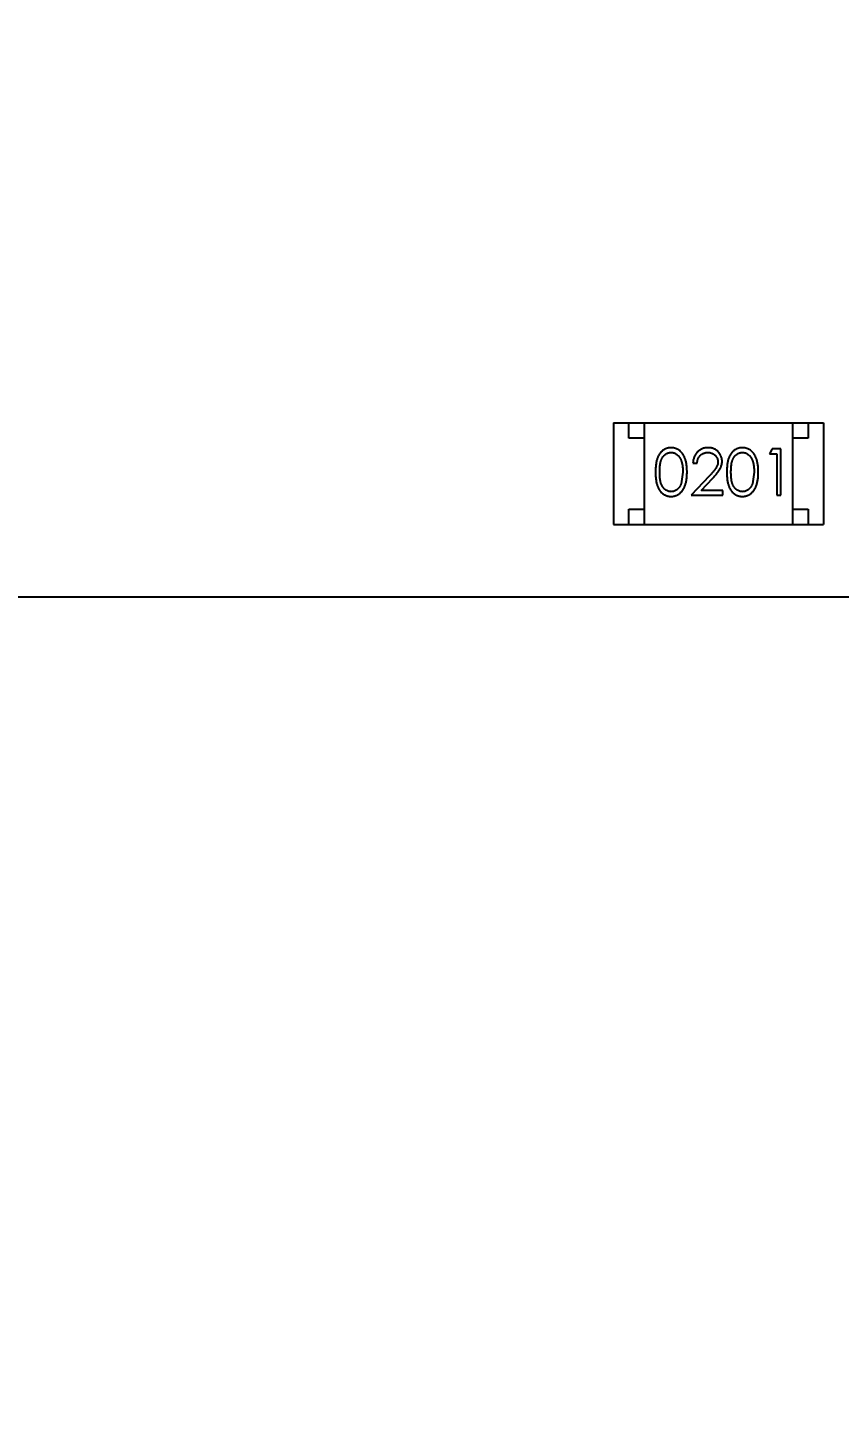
# Model space of a CAD drawing. Header units: inches. Extents: x -13 to 240, y -18 to 126.
# Drawn here: x 201.155 to 203.782, y 92.021 to 96.51 of the extents above; entities that cross this region are included whole.
import ezdxf

# ---------------------------------------------------------------- set-up
doc = ezdxf.new("R2010")
doc.units = ezdxf.units.IN
doc.header["$LTSCALE"] = 1.21
doc.header["$MEASUREMENT"] = 0
doc.header["$PDMODE"] = 3
doc.header["$PDSIZE"] = 0.3125
doc.layers.get('0').update_dxf_attribs({"linetype": 'CONTINUOUS'})
doc.layers.get('Defpoints').update_dxf_attribs({"linetype": 'CONTINUOUS'})
doc.layers.add('DIM', color=3, linetype='CONTINUOUS')
doc.styles.get("Standard").update_dxf_attribs({"font": 'txt', "width": 0.8})
doc.dimstyles.get("Standard").update_dxf_attribs({"dimtxt": 0.15625, "dimasz": 0.1875, "dimexe": 0.125, "dimexo": 0.0625, "dimgap": 0.09, "dimtad": 0, "dimtih": 1, "dimtoh": 1, "dimzin": 4, "dimdsep": 46, "dimtxsty": 'Standard', "dimblk": '_FILLED', "dimblk1": '_FILLED', "dimblk2": '_FILLED', "dimcen": 0.09, "dimazin": 1, "dimtp": 0.01, "dimtm": 0.01, "dimtfac": 1, "dimtofl": 0, "dimtmove": 0, "dimatfit": 3, "dimldrblk": '_FILLED', "dimfxl": 1, "dimtolj": 1, "dimtzin": 4, "dimarcsym": 0})

# ---------------------------------------------------------------- blocks, each defined once
blk = doc.blocks.new('_FILLED')
at = {"color": 0, "linetype": 'ByBlock'}
blk.add_solid([(0, 0), (-1, 0.1667), (-1, -0.1667)], dxfattribs=at)
blk = doc.blocks.new('*D57')
at = {"layer": 'Defpoints', "color": 0}
for p in [(222.3269, 99.4649), (198.0766, 63.4663), (232.488, 63.4663)]:
    blk.add_point(p, dxfattribs=at)
at = {"layer": 'DIM', "color": 0, "lineweight": -2}
for p, q in [((222.3894, 99.4649), (232.613, 99.4649)), ((232.488, 97.4649), (232.488, 84.489)), ((232.488, 65.4663), (232.488, 78.4423)), ((198.1391, 63.4663), (232.613, 63.4663))]:
    blk.add_line(p, q, dxfattribs=at)
at = {"layer": 'DIM', "color": 0, "lineweight": -2, "xscale": 2, "yscale": 2, "zscale": 2}
for p, rotation in [((232.488, 99.4649), 90), ((232.488, 63.4663), 270)]:
    blk.add_blockref('_FILLED', p, dxfattribs=dict(at, rotation=rotation))
at = {"layer": 'DIM', "color": 0, "insert": (232.488, 81.4656), "char_height": 2, "attachment_point": 5, "rotation": 90}
blk.add_mtext('\\A1;36.00', dxfattribs=at)

msp = doc.modelspace()

# ---------------------------------------------------------------- linework, layer by layer
at = {"color": 7, "linetype": 'Continuous'}
for p, q in [((203.0515, 95.2313), (203.0515, 94.9013)), ((203.0515, 95.2313), (203.7315, 95.2313)), ((203.1015, 95.1813), (203.1015, 95.2313)), ((203.1515, 94.9013), (203.1515, 95.2313)), ((203.6315, 94.9013), (203.6315, 95.2313)), ((203.6815, 95.2313), (203.6815, 95.1813)), ((203.7315, 95.2313), (203.7315, 94.9013)), ((203.1515, 95.1813), (203.1015, 95.1813)), ((203.6815, 95.1813), (203.6315, 95.1813)), ((203.5656, 95.1465), (203.5568, 95.1311)), ((203.5568, 95.1311), (203.5799, 95.1311)), ((203.5933, 95.1465), (203.5656, 95.1465)), ((203.5799, 95.1311), (203.5799, 94.9965)), ((203.5933, 94.9965), (203.5933, 95.1465)), ((203.3087, 95.1004), (203.3222, 95.1004)), ((203.276, 95.0715), (203.2703, 95.0338)), ((203.3611, 95.0586), (203.3029, 94.9965)), ((203.3351, 95.0119), (203.3726, 95.052)), ((203.5068, 95.0715), (203.5011, 95.0338)), ((203.3029, 94.9965), (203.4049, 94.9965)), ((203.4049, 95.0119), (203.3351, 95.0119)), ((203.4049, 94.9965), (203.4049, 95.0119)), ((203.5799, 94.9965), (203.5933, 94.9965)), ((203.1015, 94.9013), (203.1015, 94.9513)), ((203.1015, 94.9513), (203.1515, 94.9513)), ((203.6315, 94.9513), (203.6815, 94.9513)), ((203.6815, 94.9513), (203.6815, 94.9013)), ((203.0515, 94.9013), (203.7315, 94.9013)), ((206.1852, 94.6664), (199.1852, 94.6664))]:
    msp.add_line(p, q, dxfattribs=at)
for points, knots in [([(203.2377, 95.1504), (203.2365, 95.1504), (203.2342, 95.1503), (203.2307, 95.1499), (203.2274, 95.1493), (203.2241, 95.1483), (203.2209, 95.1472), (203.2178, 95.1457), (203.2147, 95.144), (203.2118, 95.142), (203.209, 95.1398), (203.2063, 95.1374), (203.2038, 95.1346), (203.2015, 95.1317), (203.1994, 95.1285), (203.1973, 95.125), (203.1955, 95.1213), (203.1938, 95.1174), (203.1923, 95.1131), (203.1911, 95.1084), (203.1899, 95.1032), (203.1891, 95.0977), (203.1884, 95.0917), (203.1879, 95.0854), (203.1876, 95.0785), (203.1876, 95.0739), (203.1876, 95.0715)], [0, 0, 0, 0, 0.033742, 0.066533, 0.099153, 0.13154, 0.164087, 0.196563, 0.229707, 0.263315, 0.297504, 0.331686, 0.366482, 0.4021, 0.438958, 0.476748, 0.515985, 0.556589, 0.599519, 0.645765, 0.695487, 0.748721, 0.805687, 0.866754, 0.931405, 1, 1, 1, 1]), ([(203.201, 95.0715), (203.201, 95.0735), (203.201, 95.0775), (203.2013, 95.0831), (203.2016, 95.0884), (203.2022, 95.0933), (203.2028, 95.0978), (203.2036, 95.102), (203.2045, 95.1057), (203.2056, 95.1091), (203.2068, 95.1122), (203.2082, 95.1152), (203.2097, 95.1179), (203.2113, 95.1204), (203.2131, 95.1227), (203.215, 95.1248), (203.217, 95.1268), (203.2198, 95.129), (203.2236, 95.1314), (203.2283, 95.1335), (203.2332, 95.1347), (203.2365, 95.1349), (203.2382, 95.135)], [0, 0, 0, 0, 0.073302, 0.142286, 0.206253, 0.266017, 0.321612, 0.372532, 0.419497, 0.462398, 0.502825, 0.541489, 0.579034, 0.615143, 0.650298, 0.684912, 0.718701, 0.752189, 0.817245, 0.879117, 0.939613, 1, 1, 1, 1]), ([(203.2895, 95.0715), (203.2895, 95.0738), (203.2894, 95.0783), (203.2891, 95.0848), (203.2886, 95.091), (203.2878, 95.0969), (203.2869, 95.1024), (203.2857, 95.1075), (203.2843, 95.1122), (203.2827, 95.1167), (203.2809, 95.1207), (203.279, 95.1246), (203.2769, 95.1281), (203.2746, 95.1314), (203.2722, 95.1345), (203.2696, 95.1372), (203.2669, 95.1398), (203.264, 95.142), (203.2611, 95.144), (203.258, 95.1457), (203.2548, 95.1471), (203.2515, 95.1483), (203.2482, 95.1493), (203.2448, 95.1499), (203.2413, 95.1503), (203.2389, 95.1504), (203.2377, 95.1504)], [0, 0, 0, 0, 0.065278, 0.127205, 0.186168, 0.241675, 0.294115, 0.343609, 0.390387, 0.434463, 0.476646, 0.517002, 0.555936, 0.593716, 0.630057, 0.665601, 0.700745, 0.734917, 0.768681, 0.802087, 0.834849, 0.867433, 0.900138, 0.932806, 0.966212, 1, 1, 1, 1]), ([(203.2382, 95.135), (203.2398, 95.1349), (203.2431, 95.1347), (203.2479, 95.1335), (203.2526, 95.1313), (203.2564, 95.129), (203.2592, 95.1267), (203.2613, 95.1247), (203.2632, 95.1225), (203.265, 95.12), (203.2667, 95.1173), (203.2683, 95.1144), (203.2697, 95.1112), (203.271, 95.1078), (203.2722, 95.1041), (203.2733, 95.1002), (203.2741, 95.096), (203.2748, 95.0916), (203.2753, 95.0869), (203.2758, 95.082), (203.276, 95.0769), (203.276, 95.0733), (203.276, 95.0715)], [0, 0, 0, 0, 0.059689, 0.119507, 0.181075, 0.246162, 0.279894, 0.314468, 0.350403, 0.387474, 0.426147, 0.466624, 0.508745, 0.553328, 0.600058, 0.649177, 0.700552, 0.754894, 0.811825, 0.871514, 0.934319, 1, 1, 1, 1]), ([(203.3576, 95.1504), (203.356, 95.1503), (203.3527, 95.1503), (203.3478, 95.1496), (203.3432, 95.1485), (203.3388, 95.147), (203.3346, 95.1449), (203.3306, 95.1425), (203.3267, 95.1397), (203.3232, 95.1364), (203.3199, 95.1328), (203.317, 95.1289), (203.3146, 95.1247), (203.3126, 95.1203), (203.3109, 95.1157), (203.3098, 95.1108), (203.309, 95.1057), (203.3088, 95.1022), (203.3087, 95.1004)], [0, 0, 0, 0, 0.06445, 0.126725, 0.187421, 0.247417, 0.306749, 0.366595, 0.427749, 0.490235, 0.553031, 0.614805, 0.676505, 0.738096, 0.801021, 0.864897, 0.931209, 1, 1, 1, 1]), ([(203.3222, 95.1004), (203.3223, 95.1017), (203.3226, 95.1043), (203.3233, 95.1081), (203.3242, 95.1116), (203.3255, 95.115), (203.327, 95.1181), (203.3287, 95.1209), (203.3307, 95.1236), (203.333, 95.1259), (203.3354, 95.1281), (203.3381, 95.1299), (203.3408, 95.1315), (203.3438, 95.1328), (203.3469, 95.1338), (203.3501, 95.1345), (203.3535, 95.1349), (203.3558, 95.135), (203.3569, 95.135)], [0, 0, 0, 0, 0.073648, 0.143686, 0.210962, 0.275557, 0.338064, 0.399311, 0.4594, 0.51934, 0.579024, 0.637809, 0.695959, 0.754122, 0.813113, 0.873453, 0.935561, 1, 1, 1, 1]), ([(203.3569, 95.135), (203.3581, 95.135), (203.3603, 95.1349), (203.3635, 95.1345), (203.3666, 95.1338), (203.3696, 95.1328), (203.3724, 95.1315), (203.3751, 95.13), (203.3777, 95.1281), (203.3801, 95.126), (203.3823, 95.1238), (203.3842, 95.1213), (203.3858, 95.1188), (203.3872, 95.1162), (203.3882, 95.1134), (203.3889, 95.1106), (203.3894, 95.1076), (203.3895, 95.1056), (203.3895, 95.1046)], [0, 0, 0, 0, 0.068027, 0.133505, 0.19695, 0.26027, 0.322741, 0.384982, 0.448465, 0.513424, 0.578224, 0.640011, 0.700094, 0.760067, 0.819012, 0.877878, 0.938035, 1, 1, 1, 1]), ([(203.4029, 95.1058), (203.4029, 95.1073), (203.4028, 95.1102), (203.4022, 95.1145), (203.4012, 95.1186), (203.3999, 95.1227), (203.3981, 95.1265), (203.3959, 95.1302), (203.3934, 95.1338), (203.3905, 95.1371), (203.3873, 95.1403), (203.3837, 95.1429), (203.38, 95.1453), (203.376, 95.1472), (203.3717, 95.1486), (203.3672, 95.1496), (203.3625, 95.1503), (203.3593, 95.1503), (203.3576, 95.1504)], [0, 0, 0, 0, 0.06271, 0.123347, 0.183401, 0.242828, 0.302097, 0.36242, 0.423725, 0.487032, 0.550491, 0.612709, 0.674265, 0.73617, 0.799211, 0.863483, 0.930525, 1, 1, 1, 1]), ([(203.4685, 95.1504), (203.4673, 95.1504), (203.465, 95.1503), (203.4615, 95.1499), (203.4581, 95.1493), (203.4549, 95.1483), (203.4516, 95.1472), (203.4485, 95.1457), (203.4455, 95.144), (203.4425, 95.142), (203.4397, 95.1398), (203.4371, 95.1374), (203.4346, 95.1346), (203.4323, 95.1317), (203.4301, 95.1285), (203.4281, 95.125), (203.4263, 95.1213), (203.4246, 95.1174), (203.4231, 95.1131), (203.4218, 95.1084), (203.4207, 95.1032), (203.4199, 95.0977), (203.4192, 95.0917), (203.4187, 95.0854), (203.4184, 95.0785), (203.4183, 95.0739), (203.4183, 95.0715)], [0, 0, 0, 0, 0.033742, 0.066533, 0.099153, 0.13154, 0.164087, 0.196563, 0.229707, 0.263315, 0.297504, 0.331686, 0.366482, 0.4021, 0.438958, 0.476748, 0.515985, 0.556589, 0.599519, 0.645765, 0.695487, 0.748721, 0.805687, 0.866754, 0.931405, 1, 1, 1, 1]), ([(203.4318, 95.0715), (203.4318, 95.0735), (203.4318, 95.0775), (203.4321, 95.0831), (203.4324, 95.0884), (203.4329, 95.0933), (203.4335, 95.0978), (203.4344, 95.102), (203.4353, 95.1057), (203.4364, 95.1091), (203.4376, 95.1122), (203.439, 95.1152), (203.4405, 95.1179), (203.4421, 95.1204), (203.4438, 95.1227), (203.4457, 95.1248), (203.4477, 95.1268), (203.4506, 95.129), (203.4543, 95.1314), (203.459, 95.1335), (203.464, 95.1347), (203.4673, 95.1349), (203.4689, 95.135)], [0, 0, 0, 0, 0.073302, 0.142286, 0.206253, 0.266017, 0.321612, 0.372532, 0.419497, 0.462398, 0.502825, 0.541489, 0.579034, 0.615143, 0.650298, 0.684912, 0.718701, 0.752189, 0.817245, 0.879117, 0.939613, 1, 1, 1, 1]), ([(203.5203, 95.0715), (203.5202, 95.0738), (203.5202, 95.0783), (203.5199, 95.0848), (203.5193, 95.091), (203.5186, 95.0969), (203.5176, 95.1024), (203.5165, 95.1075), (203.5151, 95.1122), (203.5135, 95.1167), (203.5117, 95.1207), (203.5098, 95.1246), (203.5076, 95.1281), (203.5054, 95.1314), (203.503, 95.1345), (203.5004, 95.1372), (203.4977, 95.1398), (203.4948, 95.142), (203.4918, 95.144), (203.4887, 95.1457), (203.4856, 95.1471), (203.4823, 95.1483), (203.479, 95.1493), (203.4756, 95.1499), (203.472, 95.1503), (203.4697, 95.1504), (203.4685, 95.1504)], [0, 0, 0, 0, 0.065278, 0.127205, 0.186168, 0.241675, 0.294115, 0.343609, 0.390387, 0.434463, 0.476646, 0.517002, 0.555936, 0.593716, 0.630057, 0.665601, 0.700745, 0.734917, 0.768681, 0.802087, 0.834849, 0.867433, 0.900138, 0.932806, 0.966212, 1, 1, 1, 1]), ([(203.4689, 95.135), (203.4706, 95.1349), (203.4739, 95.1347), (203.4787, 95.1335), (203.4834, 95.1313), (203.4871, 95.129), (203.49, 95.1267), (203.492, 95.1247), (203.494, 95.1225), (203.4958, 95.12), (203.4975, 95.1173), (203.499, 95.1144), (203.5005, 95.1112), (203.5018, 95.1078), (203.503, 95.1041), (203.504, 95.1002), (203.5048, 95.096), (203.5056, 95.0916), (203.5061, 95.0869), (203.5065, 95.082), (203.5067, 95.0769), (203.5068, 95.0733), (203.5068, 95.0715)], [0, 0, 0, 0, 0.059689, 0.119507, 0.181075, 0.246162, 0.279894, 0.314468, 0.350403, 0.387474, 0.426147, 0.466624, 0.508745, 0.553328, 0.600058, 0.649177, 0.700552, 0.754894, 0.811825, 0.871514, 0.934319, 1, 1, 1, 1]), ([(203.3895, 95.1046), (203.3894, 95.103), (203.3893, 95.0997), (203.3883, 95.0949), (203.3866, 95.0903), (203.3846, 95.0865), (203.3825, 95.0834), (203.3807, 95.0807), (203.3783, 95.0777), (203.3756, 95.0745), (203.3726, 95.0709), (203.3691, 95.0671), (203.3653, 95.0629), (203.3625, 95.0601), (203.3611, 95.0586)], [0, 0, 0, 0, 0.088014, 0.174976, 0.2638, 0.355443, 0.406413, 0.465519, 0.533076, 0.609353, 0.693899, 0.787171, 0.889197, 1, 1, 1, 1]), ([(203.3726, 95.052), (203.374, 95.0535), (203.3768, 95.0565), (203.3808, 95.0608), (203.3843, 95.065), (203.3875, 95.0688), (203.3904, 95.0725), (203.3928, 95.0759), (203.3949, 95.079), (203.3973, 95.0828), (203.3996, 95.0876), (203.4015, 95.0935), (203.4027, 95.0996), (203.4029, 95.1037), (203.4029, 95.1058)], [0, 0, 0, 0, 0.09953, 0.192079, 0.277712, 0.357454, 0.429648, 0.495771, 0.555538, 0.608657, 0.707578, 0.804328, 0.901298, 1, 1, 1, 1]), ([(203.1876, 95.0715), (203.1876, 95.0691), (203.1876, 95.0644), (203.1879, 95.0577), (203.1884, 95.0513), (203.1891, 95.0454), (203.19, 95.0399), (203.1911, 95.0347), (203.1924, 95.03), (203.1939, 95.0256), (203.1956, 95.0216), (203.1975, 95.0179), (203.1995, 95.0145), (203.2017, 95.0113), (203.204, 95.0083), (203.2064, 95.0056), (203.2091, 95.0031), (203.2119, 95.0009), (203.2148, 94.999), (203.2178, 94.9973), (203.2209, 94.9959), (203.2241, 94.9947), (203.2274, 94.9938), (203.2307, 94.9932), (203.2342, 94.9927), (203.2365, 94.9927), (203.2377, 94.9927)], [0, 0, 0, 0, 0.068113, 0.132564, 0.193427, 0.250218, 0.303569, 0.353576, 0.400235, 0.443586, 0.484619, 0.524292, 0.56238, 0.599049, 0.63494, 0.669782, 0.704009, 0.737842, 0.771098, 0.803896, 0.836415, 0.868639, 0.900715, 0.933378, 0.966213, 1, 1, 1, 1]), ([(203.2382, 95.0081), (203.2365, 95.0082), (203.2332, 95.0083), (203.2283, 95.0096), (203.2236, 95.0117), (203.2198, 95.0141), (203.217, 95.0164), (203.2149, 95.0183), (203.213, 95.0204), (203.2113, 95.0228), (203.2096, 95.0253), (203.2082, 95.028), (203.2068, 95.0309), (203.2056, 95.034), (203.2045, 95.0374), (203.2035, 95.0412), (203.2028, 95.0453), (203.2021, 95.0498), (203.2017, 95.0547), (203.2013, 95.06), (203.201, 95.0656), (203.201, 95.0695), (203.201, 95.0715)], [0, 0, 0, 0, 0.060034, 0.120278, 0.182348, 0.247919, 0.281641, 0.315701, 0.350322, 0.385703, 0.421819, 0.459196, 0.497866, 0.538301, 0.58121, 0.628183, 0.679403, 0.734699, 0.794074, 0.858416, 0.927049, 1, 1, 1, 1]), ([(203.2377, 94.9927), (203.2389, 94.9927), (203.2413, 94.9927), (203.2448, 94.9932), (203.2482, 94.9938), (203.2516, 94.9948), (203.2548, 94.996), (203.258, 94.9974), (203.2611, 94.9992), (203.2641, 95.0012), (203.267, 95.0034), (203.2698, 95.006), (203.2724, 95.0087), (203.2748, 95.0118), (203.277, 95.0151), (203.2791, 95.0186), (203.281, 95.0224), (203.2828, 95.0265), (203.2844, 95.0309), (203.2857, 95.0356), (203.2869, 95.0407), (203.2879, 95.0462), (203.2886, 95.052), (203.2891, 95.0582), (203.2894, 95.0647), (203.2895, 95.0692), (203.2895, 95.0715)], [0, 0, 0, 0, 0.033824, 0.067298, 0.10028, 0.133019, 0.165736, 0.198792, 0.232372, 0.266409, 0.301016, 0.336196, 0.371972, 0.408574, 0.446394, 0.485225, 0.525372, 0.567224, 0.611081, 0.65775, 0.70702, 0.759235, 0.814484, 0.873227, 0.934937, 1, 1, 1, 1]), ([(203.2703, 95.0338), (203.27, 95.0328), (203.2692, 95.0307), (203.2679, 95.0278), (203.2664, 95.0251), (203.2648, 95.0225), (203.2631, 95.0202), (203.2612, 95.0181), (203.2592, 95.0162), (203.2564, 95.0139), (203.2527, 95.0116), (203.248, 95.0096), (203.2431, 95.0083), (203.2398, 95.0081), (203.2382, 95.0081)], [0, 0, 0, 0, 0.075949, 0.148549, 0.218996, 0.286119, 0.351826, 0.416074, 0.478265, 0.540325, 0.660405, 0.774606, 0.887187, 1, 1, 1, 1]), ([(203.4183, 95.0715), (203.4183, 95.0691), (203.4184, 95.0644), (203.4187, 95.0577), (203.4192, 95.0513), (203.4199, 95.0454), (203.4208, 95.0399), (203.4219, 95.0347), (203.4232, 95.03), (203.4247, 95.0256), (203.4264, 95.0216), (203.4282, 95.0179), (203.4303, 95.0145), (203.4324, 95.0113), (203.4347, 95.0083), (203.4372, 95.0056), (203.4399, 95.0031), (203.4427, 95.0009), (203.4456, 94.999), (203.4486, 94.9973), (203.4517, 94.9959), (203.4549, 94.9947), (203.4582, 94.9938), (203.4615, 94.9932), (203.465, 94.9927), (203.4673, 94.9927), (203.4685, 94.9927)], [0, 0, 0, 0, 0.068113, 0.132564, 0.193427, 0.250218, 0.303569, 0.353576, 0.400235, 0.443586, 0.484619, 0.524292, 0.56238, 0.599049, 0.63494, 0.669782, 0.704009, 0.737842, 0.771098, 0.803896, 0.836415, 0.868639, 0.900715, 0.933378, 0.966213, 1, 1, 1, 1]), ([(203.4689, 95.0081), (203.4673, 95.0082), (203.464, 95.0083), (203.4591, 95.0096), (203.4544, 95.0117), (203.4506, 95.0141), (203.4478, 95.0164), (203.4457, 95.0183), (203.4438, 95.0204), (203.442, 95.0228), (203.4404, 95.0253), (203.4389, 95.028), (203.4376, 95.0309), (203.4363, 95.034), (203.4352, 95.0374), (203.4343, 95.0412), (203.4336, 95.0453), (203.4329, 95.0498), (203.4324, 95.0547), (203.4321, 95.06), (203.4318, 95.0656), (203.4318, 95.0695), (203.4318, 95.0715)], [0, 0, 0, 0, 0.060034, 0.120278, 0.182348, 0.247919, 0.281641, 0.315701, 0.350322, 0.385703, 0.421819, 0.459196, 0.497866, 0.538301, 0.58121, 0.628183, 0.679403, 0.734699, 0.794074, 0.858416, 0.927049, 1, 1, 1, 1]), ([(203.4685, 94.9927), (203.4697, 94.9927), (203.4721, 94.9927), (203.4756, 94.9932), (203.479, 94.9938), (203.4824, 94.9948), (203.4856, 94.996), (203.4888, 94.9974), (203.4919, 94.9992), (203.4949, 95.0012), (203.4978, 95.0034), (203.5005, 95.006), (203.5031, 95.0087), (203.5055, 95.0118), (203.5078, 95.0151), (203.5099, 95.0186), (203.5118, 95.0224), (203.5136, 95.0265), (203.5152, 95.0309), (203.5165, 95.0356), (203.5177, 95.0407), (203.5186, 95.0462), (203.5193, 95.052), (203.5199, 95.0582), (203.5202, 95.0647), (203.5202, 95.0692), (203.5203, 95.0715)], [0, 0, 0, 0, 0.033824, 0.067298, 0.10028, 0.133019, 0.165736, 0.198792, 0.232372, 0.266409, 0.301016, 0.336196, 0.371972, 0.408574, 0.446394, 0.485225, 0.525372, 0.567224, 0.611081, 0.65775, 0.70702, 0.759235, 0.814484, 0.873227, 0.934937, 1, 1, 1, 1]), ([(203.5011, 95.0338), (203.5007, 95.0328), (203.5, 95.0307), (203.4986, 95.0278), (203.4972, 95.0251), (203.4956, 95.0225), (203.4938, 95.0202), (203.492, 95.0181), (203.49, 95.0162), (203.4872, 95.0139), (203.4835, 95.0116), (203.4788, 95.0096), (203.4739, 95.0083), (203.4706, 95.0081), (203.4689, 95.0081)], [0, 0, 0, 0, 0.075949, 0.148549, 0.218996, 0.286119, 0.351826, 0.416074, 0.478265, 0.540325, 0.660405, 0.774606, 0.887187, 1, 1, 1, 1])]:
    msp.add_open_spline(points, degree=3, knots=knots, dxfattribs=at)

# ---------------------------------------------------------------- dimensions: what is measured, and where the dimension line sits
at = {"layer": 'DIM'}
dim = msp.add_linear_dim(base=(232.488, 63.4663), p1=(222.3269, 99.4649), p2=(198.0766, 63.4663), angle=90, dimstyle='Standard', override={"dimtxt": 2, "dimasz": 2, "dimtih": 0, "dimtoh": 0, "dimzin": 0, "dimcen": 0.198, "dimadec": 0, "dimazin": 0, "dimtp": 0, "dimtm": 0, "dimtdec": 4, "dimtzin": 0}, dxfattribs=at)
dim.commit()
dim.dimension.update_dxf_attribs({"geometry": '*D57', "text_midpoint": (232.488, 81.4656)})

doc.saveas('drawing.dxf')
